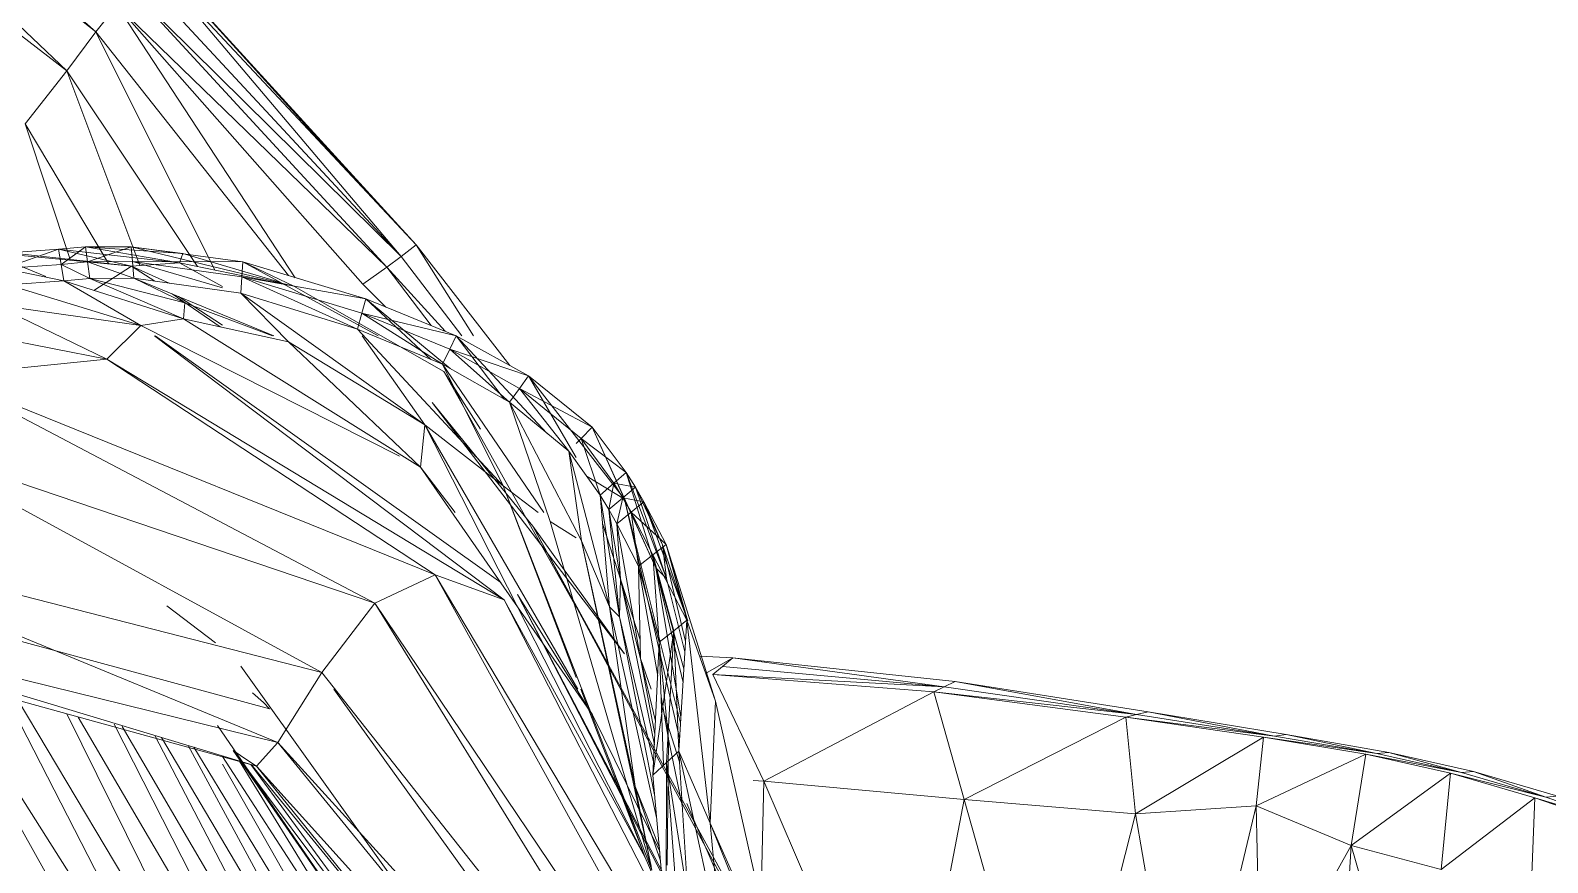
# Model space of a CAD drawing. Header units: millimetres. Extents: x -8546 to 211781, y -3000 to 31870.
# Drawn here: x -4242.1 to -4163.8, y 2713.2 to 2756.1 of the extents above; entities that cross this region are included whole.
import ezdxf

# ---------------------------------------------------------------- set-up
doc = ezdxf.new("R2010")
doc.units = ezdxf.units.MM
doc.layers.add('G-IMPT', color=8, linetype='Continuous', lineweight=9)
doc.layers.add('I-FURN', color=30, linetype='Continuous', lineweight=9)

# ---------------------------------------------------------------- blocks, each defined once
blk = doc.blocks.new('Artificial banana plant 1500mm - Family 4__C1-728657-Begane grond')
at = {"layer": 'G-IMPT'}
for p, q in [((151.602, 119.018), (174.062, 99.131)), ((151.602, 119.018), (174.062, 99.131)), ((174.062, 99.131), (151.122, 117.437)), ((174.062, 99.131), (151.122, 117.437)), ((151.122, 117.437), (172.562, 97.128)), ((151.122, 117.437), (172.562, 97.128)), ((172.562, 97.128), (149.822, 114.621)), ((172.562, 97.128), (149.822, 114.621)), ((190.601, 88.14), (177.332, 102.315)), ((190.601, 88.14), (177.332, 102.315)), ((189.82, 87.547), (177.332, 102.315)), ((189.82, 87.547), (177.332, 102.315)), ((190.601, 88.14), (177.652, 102.315)), ((190.601, 88.14), (177.652, 102.315)), ((187.188, 91.787), (177.652, 102.315)), ((187.188, 91.787), (177.652, 102.315)), ((175.942, 101.245), (189.82, 87.547)), ((175.942, 101.245), (189.82, 87.547)), ((175.942, 101.245), (189.08, 86.998)), ((175.942, 101.245), (189.08, 86.998)), ((176.612, 101.759), (189.82, 87.547)), ((189.82, 87.547), (176.612, 101.759)), ((175.152, 100.486), (174.062, 99.131)), ((175.152, 100.486), (174.062, 99.131)), ((189.08, 86.998), (175.152, 100.486)), ((189.08, 86.998), (175.152, 100.486)), ((175.152, 100.486), (187.844, 86.121)), ((175.152, 100.486), (187.844, 86.121)), ((175.152, 100.486), (184.352, 86.454)), ((175.152, 100.486), (184.352, 86.454)), ((174.062, 99.131), (172.562, 97.128)), ((174.062, 99.131), (172.562, 97.128)), ((174.062, 99.131), (184.004, 86.558)), ((174.062, 99.131), (184.004, 86.558)), ((174.062, 99.131), (180.21, 86.847)), ((174.062, 99.131), (180.21, 86.847)), ((172.562, 97.128), (170.412, 94.384)), ((172.562, 97.128), (170.412, 94.384)), ((179.316, 87.031), (172.562, 97.128)), ((179.316, 87.031), (172.562, 97.128)), ((176.331, 87.078), (172.562, 97.128)), ((176.331, 87.078), (172.562, 97.128)), ((174.719, 87.18), (170.412, 94.384)), ((174.719, 87.18), (170.412, 94.384)), ((172.738, 87.399), (170.412, 94.384)), ((172.738, 87.399), (170.412, 94.384)), ((168.052, 87.918), (175.912, 87.049)), ((168.052, 87.918), (175.912, 87.049)), ((168.052, 87.918), (171.481, 86.508)), ((168.052, 87.918), (171.481, 86.508)), ((169.142, 87.707), (172.132, 87.918)), ((169.142, 87.707), (172.132, 87.918)), ((169.142, 87.707), (175.912, 87.049)), ((169.142, 87.707), (175.912, 87.049)), ((169.332, 86.933), (172.132, 87.918)), ((169.332, 86.933), (172.132, 87.918)), ((172.132, 87.918), (173.532, 88.039)), ((172.132, 87.918), (173.532, 88.039)), ((172.132, 87.918), (172.272, 87.141)), ((172.132, 87.918), (172.272, 87.141)), ((172.132, 87.918), (175.912, 87.049)), ((172.132, 87.918), (175.912, 87.049)), ((172.132, 87.918), (178.392, 87.22)), ((172.132, 87.918), (178.392, 87.22)), ((172.272, 87.141), (173.532, 88.039)), ((172.272, 87.141), (173.532, 88.039)), ((173.532, 88.039), (175.892, 88.052)), ((173.532, 88.039), (175.892, 88.052)), ((173.532, 88.039), (173.642, 87.265)), ((173.532, 88.039), (173.642, 87.265)), ((173.532, 88.039), (178.392, 87.22)), ((173.532, 88.039), (178.392, 87.22)), ((173.532, 88.039), (178.552, 87.693)), ((173.532, 88.039), (178.552, 87.693)), ((173.642, 87.265), (175.892, 88.052)), ((173.642, 87.265), (175.892, 88.052)), ((175.892, 88.052), (181.646, 87.267)), ((175.892, 88.052), (181.646, 87.267)), ((175.892, 88.052), (178.552, 87.693)), ((175.892, 88.052), (178.552, 87.693)), ((175.892, 88.052), (184.284, 86.01)), ((175.892, 88.052), (184.284, 86.01)), ((175.892, 88.052), (175.962, 87.28)), ((175.892, 88.052), (175.962, 87.28)), ((190.601, 88.14), (189.82, 87.547)), ((190.601, 88.14), (189.82, 87.547)), ((195.432, 81.919), (190.601, 88.14)), ((195.432, 81.919), (190.601, 88.14)), ((193.564, 83.459), (190.601, 88.14)), ((193.564, 83.459), (190.601, 88.14)), ((172.272, 87.141), (169.332, 86.933)), ((169.332, 86.933), (172.272, 87.141)), ((172.422, 86.286), (169.332, 86.933)), ((172.422, 86.286), (169.332, 86.933)), ((173.642, 87.265), (172.272, 87.141)), ((172.272, 87.141), (173.642, 87.265)), ((173.762, 86.41), (172.272, 87.141)), ((173.762, 86.41), (172.272, 87.141)), ((172.272, 87.141), (172.422, 86.286)), ((172.272, 87.141), (172.422, 86.286)), ((175.962, 87.28), (173.642, 87.265)), ((173.642, 87.265), (175.962, 87.28)), ((176.032, 86.426), (173.642, 87.265)), ((176.032, 86.426), (173.642, 87.265)), ((173.642, 87.265), (173.762, 86.41)), ((173.642, 87.265), (173.762, 86.41)), ((175.912, 87.049), (173.958, 85.8)), ((175.912, 87.049), (173.958, 85.8)), ((175.912, 87.049), (178.392, 87.22)), ((175.912, 87.049), (178.392, 87.22)), ((175.912, 87.049), (177.104, 86.276)), ((175.912, 87.049), (177.104, 86.276)), ((175.912, 87.049), (177.847, 86.172)), ((175.912, 87.049), (177.847, 86.172)), ((181.601, 86.5), (175.962, 87.28)), ((180.608, 85.927), (175.962, 87.28)), ((180.608, 85.927), (175.962, 87.28)), ((175.962, 87.28), (176.032, 86.426)), ((175.962, 87.28), (176.032, 86.426)), ((175.962, 87.28), (181.601, 86.5)), ((175.962, 87.28), (181.646, 87.267)), ((175.962, 87.28), (181.646, 87.267)), ((178.392, 87.22), (178.552, 87.693)), ((178.392, 87.22), (178.552, 87.693)), ((178.392, 87.22), (183.755, 86.118)), ((178.392, 87.22), (183.755, 86.118)), ((178.392, 87.22), (180.608, 85.997)), ((178.392, 87.22), (180.608, 85.997)), ((178.552, 87.693), (183.568, 86.22)), ((178.552, 87.693), (183.568, 86.22)), ((181.646, 87.267), (181.601, 86.5)), ((181.646, 87.267), (181.601, 86.5)), ((181.646, 87.267), (187.994, 85.36)), ((181.646, 87.267), (187.994, 85.36)), ((181.646, 87.267), (184.284, 86.01)), ((181.646, 87.267), (184.284, 86.01)), ((181.646, 87.267), (188.638, 83.459)), ((181.646, 87.267), (188.638, 83.459)), ((189.08, 86.998), (187.844, 86.121)), ((189.08, 86.998), (187.844, 86.121)), ((189.82, 87.547), (189.08, 86.998)), ((189.82, 87.547), (189.08, 86.998)), ((189.08, 86.998), (192.093, 83.691)), ((189.08, 86.998), (192.093, 83.691)), ((189.08, 86.998), (191.375, 83.984)), ((189.08, 86.998), (191.375, 83.984)), ((189.82, 87.547), (192.956, 83.459)), ((192.956, 83.459), (189.82, 87.547)), ((172.422, 86.286), (169.542, 86.078)), ((172.422, 86.286), (169.542, 86.078)), ((173.762, 86.41), (172.422, 86.286)), ((173.762, 86.41), (172.422, 86.286)), ((172.422, 86.286), (178.592, 84.334)), ((172.422, 86.286), (178.592, 84.334)), ((172.422, 86.286), (176.382, 83.991)), ((172.422, 86.286), (176.382, 83.991)), ((176.032, 86.426), (173.762, 86.41)), ((176.032, 86.426), (173.762, 86.41)), ((173.762, 86.41), (178.652, 85.153)), ((173.762, 86.41), (178.652, 85.153)), ((173.762, 86.41), (178.592, 84.334)), ((173.762, 86.41), (178.592, 84.334)), ((181.544, 85.655), (176.032, 86.426)), ((181.544, 85.655), (176.032, 86.426)), ((176.032, 86.426), (183.26, 83.459)), ((176.032, 86.426), (183.26, 83.459)), ((176.032, 86.426), (178.652, 85.153)), ((176.032, 86.426), (178.652, 85.153)), ((181.601, 86.5), (181.544, 85.655)), ((181.601, 86.5), (181.544, 85.655)), ((187.795, 84.621), (181.601, 86.5)), ((187.566, 83.806), (181.601, 86.5)), ((187.566, 83.806), (181.601, 86.5)), ((181.601, 86.5), (187.795, 84.621)), ((181.601, 86.5), (187.994, 85.36)), ((181.601, 86.5), (187.994, 85.36)), ((169.542, 86.078), (176.382, 83.991)), ((169.542, 86.078), (176.382, 83.991)), ((178.001, 85.618), (180.477, 83.922)), ((178.001, 85.618), (180.477, 83.922)), ((178.325, 85.485), (180.608, 84.006)), ((178.325, 85.485), (180.608, 84.006)), ((187.566, 83.806), (181.544, 85.655)), ((187.566, 83.806), (181.544, 85.655)), ((181.544, 85.655), (191.04, 78.865)), ((181.544, 85.655), (191.04, 78.865)), ((181.544, 85.655), (184.007, 83.153)), ((181.544, 85.655), (184.007, 83.153)), ((184.284, 86.01), (192.02, 81.618)), ((184.284, 86.01), (192.02, 81.618)), ((187.994, 85.36), (187.795, 84.621)), ((187.994, 85.36), (187.795, 84.621)), ((189.039, 84.935), (187.844, 86.121)), ((189.039, 84.935), (187.844, 86.121)), ((187.994, 85.36), (192.662, 83.459)), ((187.994, 85.36), (192.662, 83.459)), ((187.994, 85.36), (191.349, 82.241)), ((187.994, 85.36), (191.349, 82.241)), ((187.994, 85.36), (192.356, 81.763)), ((187.994, 85.36), (192.356, 81.763)), ((176.382, 83.991), (168.822, 85.065)), ((176.382, 83.991), (168.822, 85.065)), ((168.822, 85.065), (174.642, 82.253)), ((168.822, 85.065), (174.642, 82.253)), ((178.652, 85.153), (178.592, 84.334)), ((178.652, 85.153), (178.592, 84.334)), ((183.185, 83.459), (178.652, 85.153)), ((183.185, 83.459), (178.652, 85.153)), ((187.795, 84.621), (187.566, 83.806)), ((187.795, 84.621), (187.566, 83.806)), ((192.328, 82.763), (187.795, 84.621)), ((191.948, 81.993), (187.795, 84.621)), ((191.948, 81.993), (187.795, 84.621)), ((187.795, 84.621), (192.328, 82.763)), ((187.795, 84.621), (192.664, 83.458)), ((187.795, 84.621), (192.664, 83.458)), ((174.642, 82.253), (166.392, 83.868)), ((174.642, 82.253), (166.392, 83.868)), ((176.382, 83.991), (174.642, 82.253)), ((176.382, 83.991), (174.642, 82.253)), ((178.592, 84.334), (176.382, 83.991)), ((178.592, 84.334), (176.382, 83.991)), ((176.382, 83.991), (189.735, 77.241)), ((176.382, 83.991), (189.735, 77.241)), ((184.007, 83.153), (178.592, 84.334)), ((184.007, 83.153), (178.592, 84.334)), ((178.592, 84.334), (190.828, 76.688)), ((178.592, 84.334), (190.828, 76.688)), ((191.948, 81.993), (187.566, 83.806)), ((191.948, 81.993), (187.566, 83.806)), ((187.566, 83.806), (195.082, 75.711)), ((187.566, 83.806), (195.082, 75.711)), ((177.087, 83.459), (195.145, 69.838)), ((177.087, 83.459), (195.145, 69.838)), ((177.128, 83.459), (194.961, 70.735)), ((177.128, 83.459), (194.961, 70.735)), ((191.04, 78.865), (184.007, 83.153)), ((191.04, 78.865), (184.007, 83.153)), ((184.007, 83.153), (190.828, 76.688)), ((184.007, 83.153), (190.828, 76.688)), ((187.809, 83.459), (191.04, 78.865)), ((187.809, 83.459), (191.04, 78.865)), ((192.664, 83.458), (192.328, 82.763)), ((192.664, 83.458), (192.328, 82.763)), ((192.664, 83.458), (196.39, 81.385)), ((192.664, 83.458), (196.39, 81.385)), ((192.664, 83.458), (195.144, 80.187)), ((192.664, 83.458), (195.144, 80.187)), ((192.664, 83.458), (197.348, 78.436)), ((192.664, 83.458), (197.348, 78.436)), ((174.642, 82.253), (166.152, 81.4)), ((174.642, 82.253), (166.152, 81.4)), ((195.145, 69.838), (174.642, 82.253)), ((195.145, 69.838), (174.642, 82.253)), ((174.642, 82.253), (191.573, 71.126)), ((174.642, 82.253), (191.573, 71.126)), ((192.328, 82.763), (191.948, 81.993)), ((192.328, 82.763), (191.948, 81.993)), ((195.934, 80.741), (192.328, 82.763)), ((195.422, 80.03), (192.328, 82.763)), ((195.422, 80.03), (192.328, 82.763)), ((192.328, 82.763), (195.934, 80.741)), ((192.328, 82.763), (196.39, 81.385)), ((192.328, 82.763), (196.39, 81.385)), ((195.422, 80.03), (191.948, 81.993)), ((195.422, 80.03), (191.948, 81.993)), ((191.948, 81.993), (197.192, 74.341)), ((191.948, 81.993), (197.192, 74.341)), ((191.948, 81.993), (195.082, 75.711)), ((191.948, 81.993), (195.082, 75.711)), ((192.02, 81.618), (193.921, 78.649)), ((192.02, 81.618), (193.921, 78.649)), ((192.02, 81.618), (198.862, 69.467)), ((192.02, 81.618), (198.862, 69.467)), ((191.573, 71.126), (166.152, 81.4)), ((191.573, 71.126), (166.152, 81.4)), ((166.917, 80.998), (188.462, 69.663)), ((166.917, 80.998), (188.462, 69.663)), ((195.934, 80.741), (195.422, 80.03)), ((195.934, 80.741), (195.422, 80.03)), ((196.39, 81.385), (195.934, 80.741)), ((196.39, 81.385), (195.934, 80.741)), ((199.116, 78.155), (195.934, 80.741)), ((198.479, 77.5), (195.934, 80.741)), ((198.479, 77.5), (195.934, 80.741)), ((195.934, 80.741), (199.116, 78.155)), ((195.934, 80.741), (199.685, 78.747)), ((195.934, 80.741), (199.685, 78.747)), ((196.39, 81.385), (199.685, 78.747)), ((196.39, 81.385), (199.685, 78.747)), ((196.39, 81.385), (198.862, 77.173)), ((196.39, 81.385), (198.862, 77.173)), ((196.39, 81.385), (201.353, 75.033)), ((196.39, 81.385), (201.353, 75.033)), ((196.623, 73.63), (191.43, 80.02)), ((196.623, 73.63), (191.43, 80.02)), ((191.43, 80.02), (201.344, 67.059)), ((198.479, 77.5), (195.422, 80.03)), ((198.479, 77.5), (195.422, 80.03)), ((195.422, 80.03), (199.126, 72.876)), ((195.422, 80.03), (199.126, 72.876)), ((195.422, 80.03), (197.506, 73.884)), ((195.422, 80.03), (197.506, 73.884)), ((191.04, 78.865), (190.828, 76.688)), ((191.04, 78.865), (190.828, 76.688)), ((191.04, 78.865), (202.416, 56.549)), ((191.04, 78.865), (202.416, 56.549)), ((191.04, 78.865), (198.938, 65.224)), ((191.04, 78.865), (198.938, 65.224)), ((195.082, 75.711), (191.04, 78.865)), ((195.082, 75.711), (191.04, 78.865)), ((199.685, 78.747), (199.116, 78.155)), ((199.685, 78.747), (199.116, 78.155)), ((199.685, 78.747), (201.431, 76.414)), ((199.685, 78.747), (201.431, 76.414)), ((199.685, 78.747), (201.353, 75.033)), ((199.685, 78.747), (201.353, 75.033)), ((199.685, 78.747), (202.959, 71.487)), ((199.685, 78.747), (202.959, 71.487)), ((163.992, 77.944), (188.462, 69.663)), ((163.992, 77.944), (188.462, 69.663)), ((163.992, 77.944), (185.734, 66.087)), ((163.992, 77.944), (185.734, 66.087)), ((199.116, 78.155), (198.862, 77.893)), ((199.116, 78.155), (198.862, 77.893)), ((200.794, 75.857), (199.116, 78.155)), ((200.088, 75.242), (199.116, 78.155)), ((200.088, 75.242), (199.116, 78.155)), ((199.116, 78.155), (200.794, 75.857)), ((199.116, 78.155), (201.431, 76.414)), ((199.116, 78.155), (201.431, 76.414)), ((200.088, 75.242), (198.479, 77.5)), ((200.088, 75.242), (198.479, 77.5)), ((198.479, 77.5), (200.582, 69.472)), ((198.479, 77.5), (200.582, 69.472)), ((198.479, 77.5), (199.126, 72.876)), ((198.479, 77.5), (199.126, 72.876)), ((199.696, 63.915), (190.828, 76.688)), ((199.696, 63.915), (190.828, 76.688)), ((190.828, 76.688), (192.614, 74.341)), ((190.828, 76.688), (192.614, 74.341)), ((199.429, 76.205), (201.353, 75.033)), ((199.429, 76.205), (201.353, 75.033)), ((201.431, 76.414), (200.794, 75.857)), ((201.431, 76.414), (200.794, 75.857)), ((201.431, 76.414), (201.908, 75.65)), ((201.431, 76.414), (201.908, 75.65)), ((201.431, 76.414), (202.959, 71.487)), ((201.431, 76.414), (202.959, 71.487)), ((201.431, 76.414), (203.513, 70.933)), ((201.431, 76.414), (203.513, 70.933)), ((196.899, 74.341), (195.082, 75.711)), ((196.899, 74.341), (195.082, 75.711)), ((195.082, 75.711), (202.764, 55.892)), ((195.082, 75.711), (202.764, 55.892)), ((195.082, 75.711), (198.862, 65.836)), ((195.082, 75.711), (198.862, 65.836)), ((200.794, 75.857), (200.088, 75.242)), ((200.794, 75.857), (200.088, 75.242)), ((200.536, 74.499), (200.088, 75.242)), ((200.536, 74.499), (200.088, 75.242)), ((200.088, 75.242), (201.094, 68.967)), ((200.088, 75.242), (201.094, 68.967)), ((200.088, 75.242), (200.582, 69.472)), ((200.088, 75.242), (200.582, 69.472)), ((200.536, 74.499), (200.794, 75.857)), ((200.536, 74.499), (200.794, 75.857)), ((201.256, 75.103), (200.794, 75.857)), ((200.794, 75.857), (201.256, 75.103)), ((200.794, 75.857), (201.908, 75.65)), ((200.794, 75.857), (201.908, 75.65)), ((201.908, 75.65), (201.256, 75.103)), ((201.908, 75.65), (201.256, 75.103)), ((201.908, 75.65), (202.351, 74.896)), ((201.908, 75.65), (202.351, 74.896)), ((201.908, 75.65), (203.513, 70.933)), ((201.908, 75.65), (203.513, 70.933)), ((201.908, 75.65), (203.313, 72.668)), ((201.908, 75.65), (203.313, 72.668)), ((201.256, 75.103), (200.536, 74.499)), ((201.256, 75.103), (200.536, 74.499)), ((200.959, 73.761), (200.536, 74.499)), ((200.959, 73.761), (200.536, 74.499)), ((200.536, 74.499), (201.139, 70.924)), ((200.536, 74.499), (201.139, 70.924)), ((200.536, 74.499), (201.094, 68.967)), ((200.536, 74.499), (201.094, 68.967)), ((200.959, 73.761), (201.256, 75.103)), ((200.959, 73.761), (201.256, 75.103)), ((201.689, 74.358), (201.256, 75.103)), ((201.256, 75.103), (201.689, 74.358)), ((201.256, 75.103), (202.351, 74.896)), ((201.256, 75.103), (202.351, 74.896)), ((201.353, 75.033), (202.959, 71.487)), ((201.353, 75.033), (202.959, 71.487)), ((201.353, 75.033), (204.194, 62.706)), ((201.353, 75.033), (204.194, 62.706)), ((201.353, 75.033), (204.241, 63.484)), ((201.353, 75.033), (204.241, 63.484)), ((202.351, 74.896), (201.689, 74.358)), ((202.351, 74.896), (201.689, 74.358)), ((202.351, 74.896), (203.494, 72.688)), ((202.351, 74.896), (203.494, 72.688)), ((202.351, 74.896), (203.313, 72.668)), ((202.351, 74.896), (203.313, 72.668)), ((202.351, 74.896), (204.61, 68.753)), ((202.351, 74.896), (204.61, 68.753)), ((196.623, 73.63), (201.344, 67.059)), ((196.623, 73.63), (215.937, 38.258)), ((196.623, 73.63), (215.937, 38.258)), ((196.623, 73.63), (214.599, 40.287)), ((196.623, 73.63), (214.599, 40.287)), ((198.862, 73.041), (197.506, 73.884)), ((198.862, 73.041), (197.506, 73.884)), ((197.506, 73.884), (202.702, 56.106)), ((197.506, 73.884), (202.702, 56.106)), ((200.213, 73.78), (202.154, 67.777)), ((200.213, 73.78), (202.154, 67.777)), ((201.689, 74.358), (200.959, 73.761)), ((201.689, 74.358), (200.959, 73.761)), ((202.075, 71.577), (200.959, 73.761)), ((202.075, 71.577), (200.959, 73.761)), ((200.959, 73.761), (202.174, 66.819)), ((200.959, 73.761), (202.174, 66.819)), ((200.959, 73.761), (201.139, 70.924)), ((200.959, 73.761), (201.139, 70.924)), ((202.817, 72.16), (201.689, 74.358)), ((202.075, 71.577), (201.689, 74.358)), ((202.075, 71.577), (201.689, 74.358)), ((201.689, 74.358), (202.817, 72.16)), ((201.689, 74.358), (203.494, 72.688)), ((201.689, 74.358), (203.494, 72.688)), ((156.532, 73.579), (185.734, 66.087)), ((156.532, 73.579), (185.734, 66.087)), ((156.532, 73.579), (183.451, 62.481)), ((156.532, 73.579), (183.451, 62.481)), ((200.582, 69.472), (199.126, 72.876)), ((200.582, 69.472), (199.126, 72.876)), ((199.126, 72.876), (201.896, 60.212)), ((199.126, 72.876), (201.896, 60.212)), ((199.126, 72.876), (202.718, 56.106)), ((199.126, 72.876), (202.718, 56.106)), ((202.817, 72.16), (202.075, 71.577)), ((202.817, 72.16), (202.075, 71.577)), ((203.494, 72.688), (202.817, 72.16)), ((203.494, 72.688), (202.817, 72.16)), ((203.886, 68.248), (202.817, 72.16)), ((203.145, 67.654), (202.817, 72.16)), ((203.145, 67.654), (202.817, 72.16)), ((202.817, 72.16), (203.886, 68.248)), ((202.817, 72.16), (204.563, 68.785)), ((202.817, 72.16), (204.563, 68.785)), ((203.313, 72.668), (204.6, 68.785)), ((203.313, 72.668), (204.61, 68.753)), ((203.513, 70.933), (203.313, 72.668)), ((203.513, 70.933), (203.313, 72.668)), ((203.313, 72.668), (204.496, 67.688)), ((203.313, 72.668), (204.496, 67.688)), ((203.494, 72.688), (206.041, 64.62)), ((203.494, 72.688), (206.041, 64.62)), ((203.494, 72.688), (204.563, 68.785)), ((203.494, 72.688), (204.563, 68.785)), ((203.494, 72.688), (204.601, 68.785)), ((203.494, 72.688), (204.601, 68.785)), ((154.252, 72.026), (183.032, 64.22)), ((154.252, 72.026), (183.032, 64.22)), ((203.145, 67.654), (202.075, 71.577)), ((203.145, 67.654), (202.075, 71.577)), ((202.075, 71.577), (203.06, 65.896)), ((202.075, 71.577), (203.06, 65.896)), ((202.075, 71.577), (202.174, 66.819)), ((202.075, 71.577), (202.174, 66.819)), ((202.959, 71.487), (203.513, 70.933)), ((202.959, 71.487), (203.513, 70.933)), ((202.959, 71.487), (204.261, 63.806)), ((202.959, 71.487), (204.261, 63.806)), ((202.959, 71.487), (204.368, 65.575)), ((202.959, 71.487), (204.368, 65.575)), ((202.959, 71.487), (204.411, 66.285)), ((202.959, 71.487), (204.411, 66.285)), ((191.573, 71.126), (188.462, 69.663)), ((191.573, 71.126), (188.462, 69.663)), ((195.145, 69.838), (191.573, 71.126)), ((195.145, 69.838), (191.573, 71.126)), ((204.389, 49.683), (191.573, 71.126)), ((204.389, 49.683), (191.573, 71.126)), ((191.573, 71.126), (205.588, 45.795)), ((191.573, 71.126), (205.588, 45.795)), ((201.139, 70.924), (201.094, 68.967)), ((201.139, 70.924), (201.094, 68.967)), ((202.174, 66.819), (201.139, 70.924)), ((202.174, 66.819), (201.139, 70.924)), ((201.139, 70.924), (202.889, 62.364)), ((201.139, 70.924), (202.889, 62.364)), ((203.513, 70.933), (204.464, 67.159)), ((203.513, 70.933), (204.464, 67.159)), ((195.145, 69.838), (202.412, 56.549)), ((195.145, 69.838), (202.412, 56.549)), ((195.145, 69.838), (204.011, 52.576)), ((195.145, 69.838), (204.011, 52.576)), ((199.696, 63.915), (195.828, 70.116)), ((199.696, 63.915), (195.828, 70.116)), ((195.828, 70.116), (212.418, 38.008)), ((195.828, 70.116), (212.418, 38.008)), ((195.828, 70.116), (207.918, 46.988)), ((195.828, 70.116), (201.331, 59.589)), ((153.172, 69.297), (182.352, 61.256)), ((153.172, 69.297), (182.352, 61.256)), ((155.062, 69.495), (183.451, 62.481)), ((155.062, 69.495), (183.451, 62.481)), ((155.062, 69.495), (182.352, 61.256)), ((155.062, 69.495), (182.352, 61.256)), ((177.733, 69.524), (180.242, 67.627)), ((188.462, 69.663), (185.734, 66.087)), ((188.462, 69.663), (185.734, 66.087)), ((209.896, 37.87), (188.462, 69.663)), ((209.896, 37.87), (188.462, 69.663)), ((188.462, 69.663), (208.143, 37.87)), ((188.462, 69.663), (208.143, 37.87)), ((201.094, 68.967), (200.582, 69.472)), ((201.094, 68.967), (200.582, 69.472)), ((200.582, 69.472), (203.008, 58.608)), ((200.582, 69.472), (203.008, 58.608)), ((200.582, 69.472), (201.896, 60.212)), ((200.582, 69.472), (201.896, 60.212)), ((201.094, 68.967), (202.846, 61.481)), ((201.094, 68.967), (202.846, 61.481)), ((201.094, 68.967), (202.904, 59.777)), ((201.094, 68.967), (202.904, 59.777)), ((202.813, 60.8), (203.886, 68.248)), ((202.813, 60.8), (203.886, 68.248)), ((203.886, 68.248), (203.145, 67.654)), ((203.886, 68.248), (203.145, 67.654)), ((203.512, 61.446), (203.886, 68.248)), ((203.886, 68.248), (203.512, 61.446)), ((204.563, 68.785), (203.886, 68.248)), ((204.563, 68.785), (203.886, 68.248)), ((203.886, 68.248), (204.153, 62.03)), ((203.886, 68.248), (204.153, 62.03)), ((204.563, 68.785), (204.153, 62.03)), ((204.563, 68.785), (204.153, 62.03)), ((204.563, 68.785), (206.041, 64.62)), ((204.563, 68.785), (206.041, 64.62)), ((204.563, 68.785), (205.776, 58.324)), ((204.563, 68.785), (205.776, 58.324)), ((202.813, 60.8), (203.145, 67.654)), ((202.813, 60.8), (203.145, 67.654)), ((203.145, 67.654), (203.623, 62.647)), ((203.145, 67.654), (203.623, 62.647)), ((203.145, 67.654), (203.365, 61.309)), ((203.145, 67.654), (203.365, 61.309)), ((202.728, 65.224), (202.174, 66.819)), ((202.728, 65.224), (202.174, 66.819)), ((202.174, 66.819), (202.947, 63.574)), ((202.174, 66.819), (202.947, 63.574)), ((202.174, 66.819), (202.915, 62.902)), ((202.174, 66.819), (202.915, 62.902)), ((206.937, 66.849), (205.217, 66.941)), ((206.937, 66.849), (205.217, 66.941)), ((206.937, 66.849), (205.536, 66.042)), ((206.937, 66.849), (205.536, 66.042)), ((206.937, 66.849), (206.409, 66.406)), ((206.937, 66.849), (206.409, 66.406)), ((218.414, 65.623), (206.937, 66.849)), ((218.414, 65.623), (206.937, 66.849)), ((217.842, 65.347), (206.937, 66.849)), ((217.842, 65.347), (206.937, 66.849)), ((181.549, 66.42), (199.919, 40.72)), ((185.734, 66.087), (183.451, 62.481)), ((185.734, 66.087), (183.451, 62.481)), ((185.734, 66.087), (208.393, 37.466)), ((185.734, 66.087), (208.393, 37.466)), ((206.409, 66.406), (205.915, 65.993)), ((206.409, 66.406), (205.915, 65.993)), ((205.915, 65.993), (217.842, 65.347)), ((205.915, 65.993), (217.842, 65.347)), ((205.915, 65.993), (217.311, 65.089)), ((205.915, 65.993), (217.311, 65.089)), ((205.915, 65.993), (208.533, 60.485)), ((205.915, 65.993), (208.533, 60.485)), ((206.409, 66.406), (217.842, 65.347)), ((217.842, 65.347), (206.409, 66.406)), ((166.175, 65.224), (177.452, 45.121)), ((166.175, 65.224), (177.452, 45.121)), ((166.677, 65.224), (180.172, 43.967)), ((166.677, 65.224), (180.172, 43.967)), ((182.152, 65.037), (182.715, 64.536)), ((182.152, 65.037), (182.715, 64.536)), ((186.355, 65.224), (206.381, 37.387)), ((186.355, 65.224), (206.381, 37.387)), ((199.096, 65.224), (202.416, 56.549)), ((199.096, 65.224), (202.416, 56.549)), ((217.311, 65.089), (208.533, 60.485)), ((217.311, 65.089), (208.533, 60.485)), ((217.842, 65.347), (217.311, 65.089)), ((217.842, 65.347), (217.311, 65.089)), ((217.311, 65.089), (227.771, 63.919)), ((217.311, 65.089), (227.771, 63.919)), ((217.311, 65.089), (227.213, 63.789)), ((217.311, 65.089), (227.213, 63.789)), ((217.311, 65.089), (218.874, 59.538)), ((217.311, 65.089), (218.874, 59.538)), ((218.414, 65.623), (217.842, 65.347)), ((218.414, 65.623), (217.842, 65.347)), ((217.842, 65.347), (227.771, 63.919)), ((227.771, 63.919), (217.842, 65.347)), ((228.371, 64.061), (218.414, 65.623)), ((228.371, 64.061), (218.414, 65.623)), ((227.771, 63.919), (218.414, 65.623)), ((227.771, 63.919), (218.414, 65.623)), ((169.469, 64.806), (180.172, 43.967)), ((169.469, 64.806), (180.172, 43.967)), ((170.065, 64.642), (183.006, 42.944)), ((170.065, 64.642), (183.006, 42.944)), ((182.715, 64.536), (183.032, 64.22)), ((182.715, 64.536), (183.032, 64.22)), ((203.242, 64.844), (203.623, 62.647)), ((203.242, 64.844), (203.623, 62.647)), ((206.041, 64.62), (205.776, 58.324)), ((206.041, 64.62), (205.776, 58.324)), ((206.041, 64.62), (209.215, 50.583)), ((206.041, 64.62), (209.215, 50.583)), ((172.565, 63.953), (183.006, 42.944)), ((172.565, 63.953), (183.006, 42.944)), ((173.156, 63.79), (185.965, 41.979)), ((173.156, 63.79), (185.965, 41.979)), ((199.696, 63.915), (203.164, 56.861)), ((199.696, 63.915), (203.164, 56.861)), ((203.404, 63.91), (204.187, 61.489)), ((203.404, 63.91), (204.187, 61.489)), ((227.213, 63.789), (218.874, 59.538)), ((227.213, 63.789), (218.874, 59.538)), ((227.771, 63.919), (227.213, 63.789)), ((227.771, 63.919), (227.213, 63.789)), ((227.213, 63.789), (234.886, 62.815)), ((227.213, 63.789), (234.886, 62.815)), ((227.213, 63.789), (234.32, 62.75)), ((227.213, 63.789), (234.32, 62.75)), ((227.213, 63.789), (227.713, 58.795)), ((227.213, 63.789), (227.713, 58.795)), ((228.371, 64.061), (227.771, 63.919)), ((228.371, 64.061), (227.771, 63.919)), ((227.771, 63.919), (234.886, 62.815)), ((234.886, 62.815), (227.771, 63.919)), ((235.497, 62.885), (228.371, 64.061)), ((235.497, 62.885), (228.371, 64.061)), ((234.886, 62.815), (228.371, 64.061)), ((234.886, 62.815), (228.371, 64.061)), ((175.01, 63.418), (185.965, 41.979)), ((175.01, 63.418), (185.965, 41.979)), ((175.421, 63.308), (188.518, 40.966)), ((175.421, 63.308), (188.518, 40.966)), ((177.113, 62.838), (188.518, 40.966)), ((177.113, 62.838), (188.518, 40.966)), ((177.461, 62.733), (190.889, 40.051)), ((177.461, 62.733), (190.889, 40.051)), ((180.352, 63.349), (197.693, 38.126)), ((180.352, 63.349), (197.693, 38.126)), ((203.543, 56.158), (203.623, 62.647)), ((203.543, 56.158), (203.623, 62.647)), ((203.623, 62.647), (204.328, 59.235)), ((203.623, 62.647), (204.328, 59.235)), ((234.32, 62.75), (227.713, 58.795)), ((234.32, 62.75), (227.713, 58.795)), ((234.32, 62.75), (233.952, 59.222)), ((234.32, 62.75), (233.952, 59.222)), ((234.32, 62.75), (240.179, 61.917)), ((234.32, 62.75), (240.179, 61.917)), ((234.32, 62.75), (239.609, 61.875)), ((234.32, 62.75), (239.609, 61.875)), ((235.497, 62.885), (234.886, 62.815)), ((235.497, 62.885), (234.886, 62.815)), ((234.886, 62.815), (240.179, 61.917)), ((240.179, 61.917), (234.886, 62.815)), ((240.792, 61.962), (235.497, 62.885)), ((240.792, 61.962), (235.497, 62.885)), ((240.179, 61.917), (235.497, 62.885)), ((240.179, 61.917), (235.497, 62.885)), ((178.837, 62.318), (190.889, 40.051)), ((178.837, 62.318), (190.889, 40.051)), ((179.122, 62.232), (193.111, 39.321)), ((179.122, 62.232), (193.111, 39.321)), ((181.911, 61.56), (181.162, 62.068)), ((181.911, 61.56), (181.162, 62.068)), ((181.162, 62.068), (197.693, 38.126)), ((181.162, 62.068), (197.693, 38.126)), ((183.451, 62.481), (182.352, 61.256)), ((183.451, 62.481), (182.352, 61.256)), ((183.451, 62.481), (206.381, 37.387)), ((183.451, 62.481), (206.381, 37.387)), ((183.451, 62.481), (204.228, 37.109)), ((183.451, 62.481), (204.228, 37.109)), ((204.153, 62.03), (203.512, 61.446)), ((204.153, 62.03), (203.512, 61.446)), ((204.153, 62.03), (204.623, 54.511)), ((204.153, 62.03), (204.623, 54.511)), ((204.153, 62.03), (205.776, 58.324)), ((204.153, 62.03), (205.776, 58.324)), ((204.153, 62.03), (206.365, 51.874)), ((204.153, 62.03), (206.365, 51.874)), ((239.609, 61.875), (233.952, 59.222)), ((239.609, 61.875), (233.952, 59.222)), ((239.609, 61.875), (238.845, 57.175)), ((239.609, 61.875), (238.845, 57.175)), ((239.609, 61.875), (244.543, 60.935)), ((239.609, 61.875), (244.543, 60.935)), ((239.609, 61.875), (243.973, 60.894)), ((239.609, 61.875), (243.973, 60.894)), ((240.792, 61.962), (240.179, 61.917)), ((240.792, 61.962), (240.179, 61.917)), ((240.179, 61.917), (244.543, 60.935)), ((244.543, 60.935), (240.179, 61.917)), ((245.156, 60.979), (240.792, 61.962)), ((245.156, 60.979), (240.792, 61.962)), ((244.543, 60.935), (240.792, 61.962)), ((244.543, 60.935), (240.792, 61.962)), ((180.608, 61.762), (195.467, 38.814)), ((180.608, 61.762), (195.467, 38.814)), ((180.608, 61.37), (193.111, 39.321)), ((180.608, 61.37), (193.111, 39.321)), ((181.479, 61.52), (195.467, 38.814)), ((181.479, 61.52), (195.467, 38.814)), ((181.6, 61.484), (198.862, 38.453)), ((181.6, 61.484), (198.862, 38.453)), ((182.352, 61.256), (181.911, 61.56)), ((182.352, 61.256), (181.911, 61.56)), ((182.072, 61.341), (199.711, 37.319)), ((182.072, 61.341), (199.711, 37.319)), ((182.097, 61.334), (201.986, 37.051)), ((182.097, 61.334), (201.986, 37.051)), ((182.352, 61.256), (204.228, 37.109)), ((182.352, 61.256), (204.228, 37.109)), ((182.352, 61.256), (201.986, 37.051)), ((182.352, 61.256), (201.986, 37.051)), ((202.416, 56.549), (200.532, 61.65)), ((202.416, 56.549), (200.532, 61.65)), ((203.512, 61.446), (202.813, 60.8)), ((203.512, 61.446), (202.813, 60.8)), ((203.494, 53.149), (203.512, 61.446)), ((203.494, 53.149), (203.512, 61.446)), ((204.08, 53.863), (203.512, 61.446)), ((203.512, 61.446), (204.08, 53.863)), ((203.512, 61.446), (204.623, 54.511)), ((203.512, 61.446), (204.623, 54.511)), ((203.494, 53.149), (202.813, 60.8)), ((203.494, 53.149), (202.813, 60.8)), ((207.989, 60.513), (208.533, 60.485)), ((207.989, 60.513), (208.533, 60.485)), ((208.533, 60.485), (208.396, 54.208)), ((208.533, 60.485), (208.396, 54.208)), ((208.533, 60.485), (218.874, 59.538)), ((208.533, 60.485), (218.874, 59.538)), ((208.533, 60.485), (215.818, 43.557)), ((208.533, 60.485), (215.818, 43.557)), ((243.973, 60.894), (238.845, 57.175)), ((243.973, 60.894), (238.845, 57.175)), ((243.973, 60.894), (243.495, 55.93)), ((243.973, 60.894), (243.495, 55.93)), ((243.973, 60.894), (248.901, 59.664)), ((243.973, 60.894), (248.901, 59.664)), ((243.973, 60.894), (248.332, 59.622)), ((243.973, 60.894), (248.332, 59.622)), ((245.156, 60.979), (244.543, 60.935)), ((245.156, 60.979), (244.543, 60.935)), ((244.543, 60.935), (248.901, 59.664)), ((248.901, 59.664), (244.543, 60.935)), ((249.514, 59.709), (245.156, 60.979)), ((249.514, 59.709), (245.156, 60.979)), ((248.901, 59.664), (245.156, 60.979)), ((248.901, 59.664), (245.156, 60.979)), ((203.207, 56.37), (201.896, 60.212)), ((203.207, 56.37), (201.896, 60.212)), ((201.896, 60.212), (203.147, 57.046)), ((201.896, 60.212), (203.147, 57.046)), ((201.896, 60.212), (202.764, 55.892)), ((201.896, 60.212), (202.764, 55.892)), ((218.874, 59.538), (215.818, 43.557)), ((218.874, 59.538), (215.818, 43.557)), ((218.874, 59.538), (227.713, 58.795)), ((218.874, 59.538), (227.713, 58.795)), ((218.874, 59.538), (223.66, 42.717)), ((218.874, 59.538), (223.66, 42.717)), ((248.332, 59.622), (243.495, 55.93)), ((248.332, 59.622), (243.495, 55.93)), ((248.332, 59.622), (248.161, 55.25)), ((248.332, 59.622), (248.161, 55.25)), ((248.332, 59.622), (254.045, 57.9)), ((248.332, 59.622), (254.045, 57.9)), ((248.332, 59.622), (253.477, 57.855)), ((248.332, 59.622), (253.477, 57.855)), ((249.514, 59.709), (248.901, 59.664)), ((249.514, 59.709), (248.901, 59.664)), ((248.901, 59.664), (254.045, 57.9)), ((254.045, 57.9), (248.901, 59.664)), ((204.566, 59.335), (214.973, 35.038)), ((227.713, 58.795), (223.66, 42.717)), ((227.713, 58.795), (223.66, 42.717)), ((227.713, 58.795), (233.952, 59.222)), ((227.713, 58.795), (233.952, 59.222)), ((227.713, 58.795), (230.295, 43.95)), ((227.713, 58.795), (230.295, 43.95)), ((233.952, 59.222), (230.295, 43.95)), ((233.952, 59.222), (230.295, 43.95)), ((233.952, 59.222), (238.845, 57.175)), ((233.952, 59.222), (238.845, 57.175)), ((233.952, 59.222), (234.186, 48.772)), ((233.952, 59.222), (234.186, 48.772)), ((205.776, 58.324), (206.365, 51.874)), ((205.776, 58.324), (206.365, 51.874)), ((205.776, 58.324), (209.215, 50.583)), ((205.776, 58.324), (209.215, 50.583)), ((205.776, 58.324), (210.553, 46.484)), ((205.776, 58.324), (210.553, 46.484)), ((238.845, 57.175), (234.186, 48.772)), ((238.845, 57.175), (234.186, 48.772)), ((238.845, 57.175), (238.013, 43.146)), ((238.845, 57.175), (238.013, 43.146)), ((238.845, 57.175), (243.495, 55.93)), ((238.845, 57.175), (243.495, 55.93)), ((238.845, 57.175), (243.489, 41.101)), ((238.845, 57.175), (243.489, 41.101)), ((202.416, 56.549), (203.393, 54.284)), ((202.416, 56.549), (203.393, 54.284))]:
    blk.add_line(p, q, dxfattribs=at)
blk = doc.blocks.new('Artificial banana plant 1500mm - Family 4__C2-728658-Begane grond')
blk.add_blockref('Artificial banana plant 1500mm - Family 4__C1-728657-Begane grond', (0, 0))
blk = doc.blocks.new('Artificial banana plant 1500mm - Family 4-728656-Begane grond')
blk.add_blockref('Artificial banana plant 1500mm - Family 4__C2-728658-Begane grond', (0, 0))
blk = doc.blocks.new('Artificial banana plant 1500mm - Ny märkning-728662-Begane grond')
blk.add_blockref('Artificial banana plant 1500mm - Family 4-728656-Begane grond', (0, 0))

msp = doc.modelspace()

# ---------------------------------------------------------------- block references
at = {"layer": 'I-FURN'}
msp.add_blockref('Artificial banana plant 1500mm - Ny märkning-728662-Begane grond', (-4412.758, 2656.875), dxfattribs=at)

doc.saveas('drawing.dxf')
